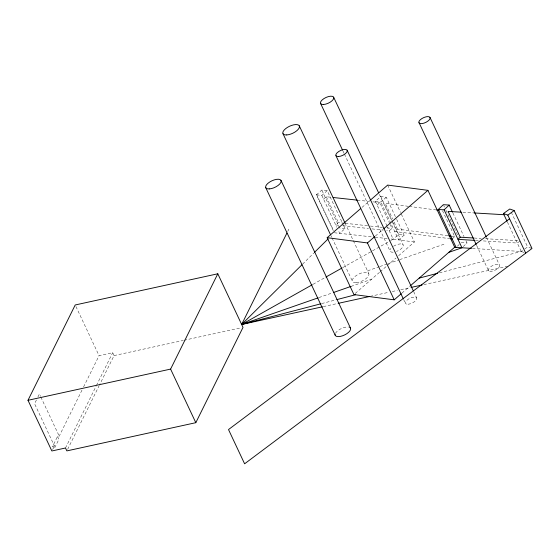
<?xml version="1.0" encoding="UTF-8"?>
<svg xmlns="http://www.w3.org/2000/svg" width="560" height="560" viewBox="0 0 560 560"><rect width="100%" height="100%" fill="white"/><g stroke="black" fill="none" stroke-linecap="round" stroke-linejoin="round"><path stroke-width="0.42" stroke-dasharray="2.8 2.1" d="M36.421 399.973L34.566 403.718L54.397 445.851L52.584 449.519M37.905 396.977L39.396 393.981L40.495 396.319M57.519 436.485L58.877 439.383L54.054 449.127L52.689 446.229L57.519 436.485L59.22 436.114L82.04 390.033M83.587 386.911L99.064 355.67L112.693 352.688L114.058 355.586L99.358 385.273M65.492 448L96.061 386.281M96.446 385.504L112.693 352.688M67.627 449.337L98.966 386.057M287.721 231.462L288.883 229.117M333.172 230.391L316.442 194.838L321.797 190.064L327.194 190.666L343.175 224.637M302.582 264.152L313.775 253.071M452.158 238.98L454.685 236.586L442.54 210.777M457.387 246.211L459.277 244.412M463.218 246.575L467.005 242.984L465.892 240.611M316.442 194.838L321.832 195.426L327.194 190.666M323.568 199.115L326.249 196.735L331.429 197.302M344.442 223.209L338.394 222.544L335.713 224.924L339.164 225.302M343.546 225.428L345.037 228.592L339.675 233.352L338.233 230.286M387.037 226.093L375.368 201.292L380.821 196.539L386.26 197.239L396.298 218.575M377.104 204.981L379.827 202.601L389.767 223.72M375.368 201.292L380.814 201.992L386.26 197.239M390.131 224.504L391.972 228.41L389.249 230.79L386.659 230.503M447.846 235.69L397.418 229.11L394.688 231.483L450.737 238.791M396.669 219.359L404.11 235.165L398.664 234.465L393.211 239.211L390.621 238.931M404.11 235.165L398.657 239.911L393.211 239.211L387.408 226.877M362.026 207.389L369.915 200.529M375.333 236.082L383.222 229.222M355.25 293.44L379.491 272.356M380.149 271.782L386.743 266.049M387.401 265.475L395.976 258.027M398.615 255.731L414.435 241.969L400.911 213.22M401.87 293.167L409.542 286.496M519.834 241.234L517.293 243.054L481.537 240.814M439.411 272.825L521.213 251.461L524.083 249.459M524.783 248.955L527.604 246.932L532 248.479M313.047 284.305L325.199 277.473M342.664 267.638L390.509 240.716M391.265 240.289L392.784 239.435M367.612 270.809L379.12 266.805M379.939 266.518L387.331 263.942M388.157 263.662L398.832 259.938M399.658 259.651L444.843 243.922M318.955 297.563L332.108 292.978M351.022 286.398L371.581 279.237M321.699 303.569L336.021 299.831M323.302 306.614L337.757 303.45M370.076 296.38L388.843 292.278M392.259 291.529L397.376 290.409M400.785 289.667L410.165 287.616M423.78 284.634L508.102 266.189M114.058 355.586L183.239 340.452M184.093 340.263L241.311 327.747M52.689 446.229L54.397 445.851M462.938 212.282L474.285 212.954M474.208 238.035L481.187 238.448M485.555 238.707L517.846 240.625M461.174 242.62L467.005 242.984M475.433 240.436L480.669 240.758M472.409 248.423L521.262 251.482L525.658 253.022M357.357 200.144L369.46 201.467M372.918 201.845L379.827 202.601M345.303 223.3L369.502 225.953M370.37 226.044L382.466 227.374M386.792 227.843L391.972 228.41M342.622 225.68L368.522 228.515M371.98 228.893L383.201 230.125M334.285 232.764L374.22 237.132M375.081 237.23L387.17 238.553M345.037 228.592L339.64 227.983L321.797 190.064M408.352 206.311L385.273 203.301L392.63 218.946M409.206 206.423L435.701 209.881M452.116 236.25L454.685 236.586M414.435 241.969L398.657 239.911L380.814 201.992M511.245 212.17L527.604 246.932M507.437 222.096L521.262 251.482M486.5 237.496L499.513 265.139M476.56 245.252L488.453 270.529A6.153 2.618 -25.2 0 0 497.861 268.471L498.799 267.547A6.153 2.618 -25.2 0 0 495.628 264.509A6.153 2.618 -25.2 0 0 488.306 269.843L488.453 270.529M452.879 212.961L464.037 236.663M443.702 205.485L444.444 207.067M445.928 210.224L458.57 237.09M387.667 185.087L400.54 212.443M394.107 222.075L397.418 229.11M380.821 196.539L392.714 221.823M393.085 222.614L398.664 234.465M379.344 194.334L391.608 220.395M391.979 221.186L403.13 244.881A7.238 3.08 -25.2 0 1 396.41 251.468M413.686 291.627L416.654 297.948M342.923 150.906L344.036 153.272M344.407 154.063L390.124 251.216M403.599 299.453L405.454 303.408M344.981 222.957L368.767 273.504M326.249 196.735L338.394 222.544M321.832 195.426L336.791 227.22M316.631 194.649L333.361 230.202M330.946 235.613L331.695 237.195M332.066 237.979L352.506 281.428M75.943 306.537L99.064 355.67M40.859 397.096L59.22 436.114M335.44 333.417A8.442 3.598 -25.2 0 1 348.586 327.019M393.477 246.274A7.238 3.08 -25.2 0 1 403.13 244.881M393.099 252.196A7.238 3.08 -25.2 0 1 390.957 248.388M356.23 282.646A9.044 3.85 -25.2 0 0 368.977 274.512A9.044 3.85 -25.2 0 0 356.699 275.24A9.044 3.85 -25.2 0 0 356.23 282.646M408.023 304.241A6.23 2.653 -25.2 0 0 416.801 298.641A6.23 2.653 -25.2 0 0 408.345 299.145A6.23 2.653 -25.2 0 0 408.023 304.241"/><path stroke-width="0.84" d="M28 400.288L75.208 304.976L217.805 273.784L243.019 327.376L195.811 422.688L66.85 450.898L65.492 448L51.856 450.982L28 400.288L170.597 369.096L217.805 273.784M286.951 233.023L241.654 324.478L322.448 306.803M301.959 264.768L241.654 324.478L320.859 303.793M314.391 252.455L328.069 238.917M471.534 248.367L456.12 247.408L438.277 209.482L443.331 204.694L449.162 205.058L452.508 212.17M438.277 209.482L444.115 209.846L449.162 205.058M473.333 237.986L460.243 237.209L457.989 239.344L474.565 240.38M401.233 293.72L394.212 299.824L353.941 294.581L327.173 237.692L360.71 208.53M370.573 199.955L387.667 185.087L427.938 190.337L454.706 247.219L456.12 247.408M327.173 237.692L367.444 242.942L374.675 236.656M383.88 228.648L427.938 190.337M410.186 285.936L454.706 247.219M509.544 218.785L228.501 429.562L244.608 463.799L532 248.479L514.157 210.553L509.761 209.013L503.419 213.556L507.066 221.319M503.419 213.556L507.815 215.103L514.157 210.553M312.284 284.732L241.654 324.478L318.129 297.85M325.955 277.039L341.901 268.065M333.753 292.411L351.022 286.398M448.805 252.35L461.692 247.863M336.868 299.607L355.404 294.77M419.181 278.11L437.724 273.266M338.604 303.268L369.222 296.569M411.019 287.427L422.079 285.005M461.188 212.177L448.098 211.4L460.243 237.209M474.285 212.954L503.958 214.711M333.158 197.491L357.357 200.144M436.555 209.993L439.117 210.329M448.7 235.802L451.262 236.138M450.737 238.791L452.158 238.98M507.815 215.103L525.658 253.022M430.003 117.439L486.129 236.705M418.95 122.822A6.153 2.618 -25.2 0 0 428.358 120.764L429.296 119.84A6.153 2.618 -25.2 0 0 426.125 116.802A6.153 2.618 -25.2 0 0 418.803 122.136L476.189 244.461M444.115 209.846L461.958 247.772M333.627 97.181L378.602 192.752M347.151 150.248L413.315 290.843M320.621 103.516L342.552 150.115M335.951 155.701L403.228 298.662M367.444 242.942L394.212 299.824M299.264 125.804L344.981 222.957M283.003 133.721L330.575 234.822M280.98 180.383L350.483 328.09M265.804 187.775L335.307 335.482M170.597 369.096L195.811 422.688M349.769 327.404A8.442 3.598 -25.2 0 1 344.666 334.922A8.442 3.598 -25.2 0 1 335.111 334.544M286.727 134.939A9.044 3.85 -25.2 0 0 299.474 126.805A9.044 3.85 -25.2 0 0 287.196 127.54A9.044 3.85 -25.2 0 0 286.727 134.939M269.276 188.916A8.442 3.598 -25.2 0 0 281.176 181.328A8.442 3.598 -25.2 0 0 269.717 182.007A8.442 3.598 -25.2 0 0 269.276 188.916M323.596 104.489A7.238 3.08 -25.2 0 0 333.802 97.986A7.238 3.08 -25.2 0 0 323.974 98.567A7.238 3.08 -25.2 0 0 323.596 104.489M338.513 156.541A6.23 2.653 -25.2 0 0 347.298 150.934A6.23 2.653 -25.2 0 0 338.842 151.438A6.23 2.653 -25.2 0 0 338.513 156.541"/></g></svg>
